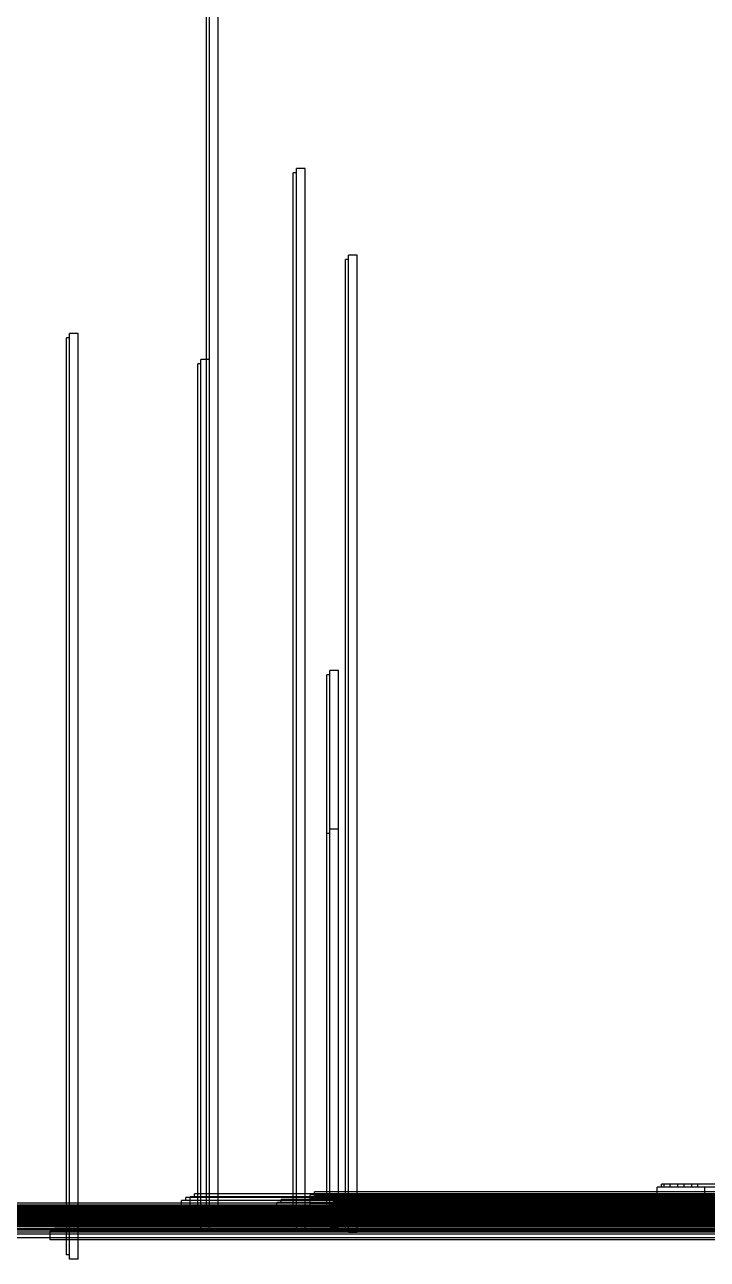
# Model space of a CAD drawing. Header units: millimetres. Extents: x -1225 to 566, y -985 to 617.
# Drawn here: x -830.3 to -751.7, y 2.9 to 145.3 of the extents above; entities that cross this region are included whole.
import ezdxf

# ---------------------------------------------------------------- set-up
doc = ezdxf.new("R2010")
doc.units = ezdxf.units.MM
doc.layers.add('HIDDEN', color=8, linetype='Continuous')
doc.layers.add('VISIBLE', color=7, linetype='Continuous')

msp = doc.modelspace()

# ---------------------------------------------------------------- linework, layer by layer
at = {"layer": 'HIDDEN'}
for points in [[(-809.38, 7.41), (-809.38, 200.25)], [(-809.38, 7.41), (-809.38, 200.25)], [(-809.38, 7.41), (-809.38, 200.25)], [(-809.38, 7.41), (-809.38, 200.25)], [(-809.38, 7.41), (-809.38, 200.25)], [(-809.03, 6.91), (-809.03, 200.75)], [(-809.03, 7.41), (-809.03, 200.25)], [(-809.03, 7.41), (-809.03, 200.25)], [(-809.03, 7.41), (-809.03, 200.25)], [(-809.03, 7.41), (-809.03, 200.25)], [(-809.03, 7.41), (-809.03, 200.25)], [(-809.03, 7.41), (-809.03, 200.25)], [(-808.03, 6.91), (-808.03, 200.75)], [(-799.03, 128.25), (-799.38, 128.25)], [(-799.38, 6.75), (-799.38, 128.25)], [(-799.03, 128.25), (-799.38, 128.25)], [(-799.38, 6.75), (-799.38, 128.25)], [(-799.03, 128.25), (-799.38, 128.25)], [(-799.38, 6.75), (-799.38, 128.25)], [(-799.03, 128.25), (-799.38, 128.25)], [(-799.38, 6.75), (-799.38, 128.25)], [(-799.03, 128.25), (-799.38, 128.25)], [(-799.38, 6.75), (-799.38, 128.25)], [(-798.03, 128.75), (-799.03, 128.75)], [(-799.03, 6.25), (-799.03, 128.75)], [(-799.03, 6.75), (-799.03, 128.25)], [(-799.03, 6.75), (-799.03, 128.25)], [(-799.03, 6.75), (-799.03, 128.25)], [(-799.03, 6.75), (-799.03, 128.25)], [(-799.03, 6.75), (-799.03, 128.25)], [(-799.03, 6.75), (-799.03, 128.25)], [(-798.03, 6.25), (-798.03, 128.75)], [(-793.03, 118.25), (-793.38, 118.25)], [(-793.38, 6.53), (-793.38, 118.25)], [(-793.03, 118.25), (-793.38, 118.25)], [(-793.38, 6.53), (-793.38, 118.25)], [(-793.03, 118.25), (-793.38, 118.25)], [(-793.38, 6.53), (-793.38, 118.25)], [(-793.03, 118.25), (-793.38, 118.25)], [(-793.38, 6.53), (-793.38, 118.25)], [(-793.03, 118.25), (-793.38, 118.25)], [(-793.38, 6.53), (-793.38, 118.25)], [(-792.03, 118.75), (-793.03, 118.75)], [(-793.03, 6.03), (-793.03, 118.75)], [(-793.03, 6.53), (-793.03, 118.25)], [(-793.03, 6.53), (-793.03, 118.25)], [(-793.03, 6.53), (-793.03, 118.25)], [(-793.03, 6.53), (-793.03, 118.25)], [(-793.03, 6.53), (-793.03, 118.25)], [(-793.03, 6.53), (-793.03, 118.25)], [(-792.03, 6.03), (-792.03, 118.75)], [(-824.18, 109.75), (-825.18, 109.75)], [(-825.18, 2.95), (-825.18, 109.75)], [(-824.18, 2.95), (-824.18, 109.75)], [(-825.18, 109.25), (-825.53, 109.25)], [(-825.53, 3.45), (-825.53, 109.25)], [(-825.18, 109.25), (-825.53, 109.25)], [(-825.53, 3.45), (-825.53, 109.25)], [(-825.18, 109.25), (-825.53, 109.25)], [(-825.53, 3.45), (-825.53, 109.25)], [(-825.18, 109.25), (-825.53, 109.25)], [(-825.53, 3.45), (-825.53, 109.25)], [(-825.18, 109.25), (-825.53, 109.25)], [(-825.53, 3.45), (-825.53, 109.25)], [(-825.18, 3.45), (-825.18, 109.25)], [(-825.18, 3.45), (-825.18, 109.25)], [(-825.18, 3.45), (-825.18, 109.25)], [(-825.18, 3.45), (-825.18, 109.25)], [(-825.18, 3.45), (-825.18, 109.25)], [(-825.18, 3.45), (-825.18, 109.25)], [(-810.03, 106.25), (-810.38, 106.25)], [(-810.38, 6.97), (-810.38, 106.25)], [(-810.03, 106.25), (-810.38, 106.25)], [(-810.38, 6.97), (-810.38, 106.25)], [(-810.03, 106.25), (-810.38, 106.25)], [(-810.38, 6.97), (-810.38, 106.25)], [(-810.03, 106.25), (-810.38, 106.25)], [(-810.38, 6.97), (-810.38, 106.25)], [(-810.03, 106.25), (-810.38, 106.25)], [(-810.38, 6.97), (-810.38, 106.25)], [(-809.03, 106.75), (-810.03, 106.75)], [(-810.03, 6.47), (-810.03, 106.75)], [(-810.03, 6.97), (-810.03, 106.25)], [(-810.03, 6.97), (-810.03, 106.25)], [(-810.03, 6.97), (-810.03, 106.25)], [(-810.03, 6.97), (-810.03, 106.25)], [(-810.03, 6.97), (-810.03, 106.25)], [(-810.03, 6.97), (-810.03, 106.25)], [(-809.38, 7.41), (-809.38, 106.75)], [(-809.03, 6.47), (-809.03, 106.75)], [(-809.03, 6.91), (-809.03, 106.75)], [(-795.18, 70.35), (-795.53, 70.35)], [(-795.53, 7.63), (-795.53, 70.35)], [(-795.18, 70.35), (-795.53, 70.35)], [(-795.53, 7.63), (-795.53, 70.35)], [(-795.18, 70.35), (-795.53, 70.35)], [(-795.53, 7.63), (-795.53, 70.35)], [(-795.18, 70.35), (-795.53, 70.35)], [(-795.53, 7.63), (-795.53, 70.35)], [(-795.18, 70.35), (-795.53, 70.35)], [(-795.53, 7.63), (-795.53, 70.35)], [(-794.18, 70.85), (-795.18, 70.85)], [(-795.18, 7.13), (-795.18, 70.85)], [(-795.18, 7.63), (-795.18, 70.35)], [(-795.18, 7.63), (-795.18, 70.35)], [(-795.18, 7.63), (-795.18, 70.35)], [(-795.18, 7.63), (-795.18, 70.35)], [(-795.18, 7.63), (-795.18, 70.35)], [(-795.18, 7.63), (-795.18, 70.35)], [(-794.18, 7.13), (-794.18, 70.85)], [(-795.18, 52.05), (-795.53, 52.05)], [(-795.53, 7.19), (-795.53, 52.05)], [(-795.18, 52.05), (-795.53, 52.05)], [(-795.53, 7.19), (-795.53, 52.05)], [(-795.18, 52.05), (-795.53, 52.05)], [(-795.53, 7.19), (-795.53, 52.05)], [(-795.18, 52.05), (-795.53, 52.05)], [(-795.53, 7.19), (-795.53, 52.05)], [(-795.18, 52.05), (-795.53, 52.05)], [(-795.53, 7.19), (-795.53, 52.05)], [(-795.18, 52.05), (-795.53, 52.05)], [(-795.53, 7.19), (-795.53, 52.05)], [(-794.18, 52.55), (-795.18, 52.55)], [(-795.18, 6.69), (-795.18, 52.55)], [(-794.18, 52.55), (-795.18, 52.55)], [(-795.18, 6.69), (-795.18, 52.55)], [(-795.18, 7.19), (-795.18, 52.05)], [(-795.18, 7.19), (-795.18, 52.05)], [(-795.18, 7.19), (-795.18, 52.05)], [(-795.18, 7.19), (-795.18, 52.05)], [(-795.18, 7.19), (-795.18, 52.05)], [(-795.18, 7.19), (-795.18, 52.05)], [(-794.18, 6.69), (-794.18, 52.55)], [(-794.18, 6.69), (-794.18, 52.55)], [(-607.93, 11.61), (-756.93, 11.61)], [(-756.93, 11.26), (-756.93, 11.61)], [(-607.93, 11.61), (-756.93, 11.61)], [(-756.93, 11.26), (-756.93, 11.61)], [(-607.93, 11.61), (-756.93, 11.61)], [(-756.93, 11.26), (-756.93, 11.61)], [(-607.93, 11.61), (-756.93, 11.61)], [(-756.93, 11.26), (-756.93, 11.61)], [(-607.93, 11.61), (-756.93, 11.61)], [(-756.93, 11.26), (-756.93, 11.61)], [(-607.93, 11.61), (-756.93, 11.61)], [(-756.93, 11.26), (-756.93, 11.61)], [(-595.43, 11.61), (-756.93, 11.61)], [(-756.93, 11.26), (-756.93, 11.61)], [(-595.43, 11.61), (-756.93, 11.61)], [(-756.93, 11.26), (-756.93, 11.61)], [(-595.43, 11.61), (-756.93, 11.61)], [(-756.93, 11.26), (-756.93, 11.61)], [(-595.43, 11.61), (-756.93, 11.61)], [(-756.93, 11.26), (-756.93, 11.61)], [(-595.43, 11.61), (-756.93, 11.61)], [(-756.93, 11.26), (-756.93, 11.61)], [(-755.93, 11.61), (-756.63, 11.61)], [(-756.63, 11.26), (-756.63, 11.61)], [(-755.93, 11.26), (-755.93, 11.61)], [(-754.33, 11.61), (-755.03, 11.61)], [(-755.03, 11.26), (-755.03, 11.61)], [(-754.33, 11.26), (-754.33, 11.61)], [(-752.73, 11.61), (-753.43, 11.61)], [(-753.43, 11.26), (-753.43, 11.61)], [(-752.73, 11.26), (-752.73, 11.61)], [(-710.43, 10.07), (-811.78, 10.07)], [(-811.78, 9.72), (-811.78, 10.07)], [(-710.43, 10.07), (-811.78, 10.07)], [(-811.78, 9.72), (-811.78, 10.07)], [(-710.43, 10.07), (-811.78, 10.07)], [(-811.78, 9.72), (-811.78, 10.07)], [(-710.43, 10.07), (-811.78, 10.07)], [(-811.78, 9.72), (-811.78, 10.07)], [(-710.43, 10.07), (-811.78, 10.07)], [(-811.78, 9.72), (-811.78, 10.07)], [(-721.93, 10.16), (-811.28, 10.16)], [(-811.28, 9.16), (-811.28, 10.16)], [(-811.28, 9.16), (-811.28, 10.07)], [(-722.43, 10.51), (-810.78, 10.51)], [(-810.78, 10.16), (-810.78, 10.51)], [(-722.43, 10.51), (-810.78, 10.51)], [(-810.78, 10.16), (-810.78, 10.51)], [(-722.43, 10.51), (-810.78, 10.51)], [(-810.78, 10.16), (-810.78, 10.51)], [(-722.43, 10.51), (-810.78, 10.51)], [(-810.78, 10.16), (-810.78, 10.51)], [(-722.43, 10.51), (-810.78, 10.51)], [(-810.78, 10.16), (-810.78, 10.51)], [(-722.43, 10.16), (-810.78, 10.16)], [(-722.43, 10.16), (-810.78, 10.16)], [(-722.43, 10.16), (-810.78, 10.16)], [(-722.43, 10.16), (-810.78, 10.16)], [(-722.43, 10.16), (-810.78, 10.16)], [(-722.43, 10.16), (-810.78, 10.16)], [(-808.03, 10.51), (-810.38, 10.51)], [(-809.03, 10.16), (-810.38, 10.16)], [(-809.03, 10.07), (-810.03, 10.07)], [(-808.03, 6.91), (-808.03, 10.07)], [(-798.03, 10.51), (-799.38, 10.51)], [(-798.03, 10.16), (-799.38, 10.16)], [(-798.03, 10.07), (-799.38, 10.07)], [(-727.93, 10.38), (-797.43, 10.38)], [(-797.43, 9.38), (-797.43, 10.38)], [(-721.93, 10.16), (-797.43, 10.16)], [(-797.43, 9.38), (-797.43, 10.07)], [(-728.43, 10.73), (-796.93, 10.73)], [(-796.93, 10.38), (-796.93, 10.73)], [(-728.43, 10.73), (-796.93, 10.73)], [(-796.93, 10.38), (-796.93, 10.73)], [(-728.43, 10.73), (-796.93, 10.73)], [(-796.93, 10.38), (-796.93, 10.73)], [(-728.43, 10.73), (-796.93, 10.73)], [(-796.93, 10.38), (-796.93, 10.73)], [(-728.43, 10.73), (-796.93, 10.73)], [(-796.93, 10.38), (-796.93, 10.73)], [(-722.43, 10.51), (-796.93, 10.51)], [(-728.43, 10.38), (-796.93, 10.38)], [(-728.43, 10.38), (-796.93, 10.38)], [(-728.43, 10.38), (-796.93, 10.38)], [(-728.43, 10.38), (-796.93, 10.38)], [(-728.43, 10.38), (-796.93, 10.38)], [(-728.43, 10.38), (-796.93, 10.38)], [(-716.43, 10.29), (-796.93, 10.29)], [(-796.93, 9.94), (-796.93, 10.29)], [(-716.43, 10.29), (-796.93, 10.29)], [(-796.93, 9.94), (-796.93, 10.29)], [(-716.43, 10.29), (-796.93, 10.29)], [(-796.93, 9.94), (-796.93, 10.29)], [(-716.43, 10.29), (-796.93, 10.29)], [(-796.93, 9.94), (-796.93, 10.29)], [(-716.43, 10.29), (-796.93, 10.29)], [(-796.93, 9.94), (-796.93, 10.29)], [(-716.43, 10.29), (-796.93, 10.29)], [(-796.93, 9.94), (-796.93, 10.29)], [(-795.53, 7.63), (-795.53, 10.38)], [(-794.18, 10.73), (-795.18, 10.73)], [(-795.18, 7.13), (-795.18, 10.07)], [(-794.18, 7.13), (-794.18, 10.07)], [(-792.03, 10.73), (-793.38, 10.73)], [(-792.03, 10.38), (-793.38, 10.38)], [(-792.03, 10.07), (-793.38, 10.07)], [(-607.43, 11.26), (-757.43, 11.26)], [(-757.43, 10.26), (-757.43, 11.26)], [(-607.43, 11.26), (-757.43, 11.26)], [(-757.43, 10.26), (-757.43, 11.26)], [(-751.93, 11.26), (-757.43, 11.26)], [(-757.43, 10.26), (-757.43, 11.26)], [(-594.93, 11.26), (-757.43, 11.26)], [(-757.43, 10.26), (-757.43, 11.26)], [(-728.43, 10.73), (-757.43, 10.73)], [(-727.93, 10.38), (-757.43, 10.38)], [(-607.43, 10.26), (-757.43, 10.26)], [(-607.43, 10.26), (-757.43, 10.26)], [(-751.93, 10.26), (-757.43, 10.26)], [(-594.93, 10.26), (-757.43, 10.26)], [(-607.93, 11.26), (-756.93, 11.26)], [(-607.93, 11.26), (-756.93, 11.26)], [(-607.93, 11.26), (-756.93, 11.26)], [(-607.93, 11.26), (-756.93, 11.26)], [(-607.93, 11.26), (-756.93, 11.26)], [(-607.93, 11.26), (-756.93, 11.26)], [(-595.43, 11.26), (-756.93, 11.26)], [(-595.43, 11.26), (-756.93, 11.26)], [(-595.43, 11.26), (-756.93, 11.26)], [(-595.43, 11.26), (-756.93, 11.26)], [(-595.43, 11.26), (-756.93, 11.26)], [(-595.43, 11.26), (-756.93, 11.26)], [(-755.93, 11.26), (-756.63, 11.26)], [(-755.93, 11.26), (-756.63, 11.26)], [(-754.33, 11.26), (-755.03, 11.26)], [(-754.33, 11.26), (-755.03, 11.26)], [(-752.73, 11.26), (-753.43, 11.26)], [(-752.73, 11.26), (-753.43, 11.26)], [(-751.93, 10.26), (-751.93, 11.26)], [(-691.93, 9.06), (-952.43, 9.06)], [(-692.43, 9.41), (-951.93, 9.41)], [(-692.43, 9.41), (-951.93, 9.41)], [(-692.43, 9.41), (-951.93, 9.41)], [(-692.43, 9.41), (-951.93, 9.41)], [(-692.43, 9.41), (-951.93, 9.41)], [(-692.43, 9.06), (-951.93, 9.06)], [(-692.43, 9.06), (-951.93, 9.06)], [(-692.43, 9.06), (-951.93, 9.06)], [(-692.43, 9.06), (-951.93, 9.06)], [(-692.43, 9.06), (-951.93, 9.06)], [(-692.43, 9.06), (-951.93, 9.06)], [(-685.93, 8.62), (-892.43, 8.62)], [(-679.93, 8.62), (-892.43, 8.62)], [(-680.43, 8.97), (-891.93, 8.97)], [(-680.43, 8.97), (-891.93, 8.97)], [(-680.43, 8.97), (-891.93, 8.97)], [(-680.43, 8.97), (-891.93, 8.97)], [(-686.43, 8.97), (-891.93, 8.97)], [(-680.43, 8.97), (-891.93, 8.97)], [(-680.43, 8.62), (-891.93, 8.62)], [(-680.43, 8.62), (-891.93, 8.62)], [(-680.43, 8.62), (-891.93, 8.62)], [(-680.43, 8.62), (-891.93, 8.62)], [(-680.43, 8.62), (-891.93, 8.62)], [(-680.43, 8.62), (-891.93, 8.62)], [(-691.93, 8.84), (-891.43, 8.84)], [(-685.93, 8.84), (-891.43, 8.84)], [(-686.43, 9.19), (-890.93, 9.19)], [(-686.43, 9.19), (-890.93, 9.19)], [(-686.43, 9.19), (-890.93, 9.19)], [(-686.43, 9.19), (-890.93, 9.19)], [(-692.43, 9.19), (-890.93, 9.19)], [(-686.43, 9.19), (-890.93, 9.19)], [(-686.43, 8.84), (-890.93, 8.84)], [(-686.43, 8.84), (-890.93, 8.84)], [(-686.43, 8.84), (-890.93, 8.84)], [(-686.43, 8.84), (-890.93, 8.84)], [(-686.43, 8.84), (-890.93, 8.84)], [(-686.43, 8.84), (-890.93, 8.84)], [(-674.43, 8.75), (-890.93, 8.75)], [(-674.43, 8.75), (-890.93, 8.75)], [(-674.43, 8.75), (-890.93, 8.75)], [(-674.43, 8.75), (-890.93, 8.75)], [(-680.43, 8.75), (-890.93, 8.75)], [(-674.43, 8.75), (-890.93, 8.75)], [(-825.53, 5.2), (-825.53, 9.41)], [(-825.18, 5.86), (-825.18, 9.41)], [(-824.18, 5.86), (-824.18, 9.41)], [(-709.93, 9.72), (-812.28, 9.72)], [(-812.28, 8.72), (-812.28, 9.72)], [(-812.28, 8.72), (-812.28, 9.41)], [(-709.93, 8.72), (-812.28, 8.72)], [(-709.93, 8.72), (-812.28, 8.72)], [(-710.43, 9.72), (-811.78, 9.72)], [(-710.43, 9.72), (-811.78, 9.72)], [(-710.43, 9.72), (-811.78, 9.72)], [(-710.43, 9.72), (-811.78, 9.72)], [(-710.43, 9.72), (-811.78, 9.72)], [(-710.43, 9.72), (-811.78, 9.72)], [(-721.93, 9.16), (-811.28, 9.16)], [(-721.93, 9.16), (-811.28, 9.16)], [(-810.38, 6.97), (-810.38, 9.72)], [(-810.03, 6.47), (-810.03, 9.41)], [(-809.03, 6.47), (-809.03, 9.41)], [(-703.93, 9.5), (-801.28, 9.5)], [(-801.28, 8.5), (-801.28, 9.5)], [(-801.28, 8.5), (-801.28, 9.41)], [(-704.43, 9.85), (-800.78, 9.85)], [(-800.78, 9.5), (-800.78, 9.85)], [(-704.43, 9.85), (-800.78, 9.85)], [(-800.78, 9.5), (-800.78, 9.85)], [(-704.43, 9.85), (-800.78, 9.85)], [(-800.78, 9.5), (-800.78, 9.85)], [(-704.43, 9.85), (-800.78, 9.85)], [(-800.78, 9.5), (-800.78, 9.85)], [(-704.43, 9.85), (-800.78, 9.85)], [(-800.78, 9.5), (-800.78, 9.85)], [(-709.93, 9.72), (-800.78, 9.72)], [(-704.43, 9.5), (-800.78, 9.5)], [(-704.43, 9.5), (-800.78, 9.5)], [(-704.43, 9.5), (-800.78, 9.5)], [(-704.43, 9.5), (-800.78, 9.5)], [(-704.43, 9.5), (-800.78, 9.5)], [(-704.43, 9.5), (-800.78, 9.5)], [(-799.38, 6.75), (-799.38, 9.5)], [(-798.03, 9.85), (-799.03, 9.85)], [(-799.03, 6.96), (-799.03, 9.41)], [(-798.03, 6.96), (-798.03, 9.41)], [(-715.93, 9.94), (-797.43, 9.94)], [(-797.43, 8.94), (-797.43, 9.94)], [(-715.93, 9.94), (-797.43, 9.94)], [(-797.43, 8.94), (-797.43, 9.94)], [(-727.93, 9.38), (-797.43, 9.38)], [(-727.93, 9.38), (-797.43, 9.38)], [(-715.93, 8.94), (-797.43, 8.94)], [(-715.93, 8.94), (-797.43, 8.94)], [(-716.43, 9.94), (-796.93, 9.94)], [(-716.43, 9.94), (-796.93, 9.94)], [(-716.43, 9.94), (-796.93, 9.94)], [(-716.43, 9.94), (-796.93, 9.94)], [(-716.43, 9.94), (-796.93, 9.94)], [(-716.43, 9.94), (-796.93, 9.94)], [(-697.93, 9.28), (-795.28, 9.28)], [(-795.28, 8.28), (-795.28, 9.28)], [(-697.93, 9.28), (-795.28, 9.28)], [(-795.28, 8.28), (-795.28, 9.28)], [(-698.43, 9.63), (-794.78, 9.63)], [(-794.78, 9.28), (-794.78, 9.63)], [(-698.43, 9.63), (-794.78, 9.63)], [(-794.78, 9.28), (-794.78, 9.63)], [(-698.43, 9.63), (-794.78, 9.63)], [(-794.78, 9.28), (-794.78, 9.63)], [(-698.43, 9.63), (-794.78, 9.63)], [(-794.78, 9.28), (-794.78, 9.63)], [(-698.43, 9.63), (-794.78, 9.63)], [(-794.78, 9.28), (-794.78, 9.63)], [(-703.93, 9.5), (-794.78, 9.5)], [(-794.78, 9.28), (-794.78, 9.41)], [(-698.43, 9.28), (-794.78, 9.28)], [(-698.43, 9.28), (-794.78, 9.28)], [(-698.43, 9.28), (-794.78, 9.28)], [(-698.43, 9.28), (-794.78, 9.28)], [(-698.43, 9.28), (-794.78, 9.28)], [(-698.43, 9.28), (-794.78, 9.28)], [(-792.03, 9.85), (-793.38, 9.85)], [(-793.38, 7.4), (-793.38, 9.41)], [(-792.03, 9.63), (-793.03, 9.63)], [(-793.03, 7.4), (-793.03, 9.41)], [(-792.03, 7.4), (-792.03, 9.41)], [(-691.93, 8.06), (-952.43, 8.06)], [(-673.93, 8.18), (-898.43, 8.18)], [(-667.93, 8.18), (-898.43, 8.18)], [(-667.93, 7.18), (-898.43, 7.18)], [(-668.43, 8.53), (-897.93, 8.53)], [(-668.43, 8.53), (-897.93, 8.53)], [(-668.43, 8.53), (-897.93, 8.53)], [(-668.43, 8.53), (-897.93, 8.53)], [(-674.43, 8.53), (-897.93, 8.53)], [(-668.43, 8.53), (-897.93, 8.53)], [(-668.43, 8.18), (-897.93, 8.18)], [(-668.43, 8.18), (-897.93, 8.18)], [(-668.43, 8.18), (-897.93, 8.18)], [(-668.43, 8.18), (-897.93, 8.18)], [(-668.43, 8.18), (-897.93, 8.18)], [(-668.43, 8.18), (-897.93, 8.18)], [(-638.43, 7.43), (-895.93, 7.43)], [(-638.43, 7.43), (-895.93, 7.43)], [(-638.43, 7.43), (-895.93, 7.43)], [(-638.43, 7.43), (-895.93, 7.43)], [(-638.43, 7.43), (-895.93, 7.43)], [(-638.43, 7.43), (-895.93, 7.43)], [(-679.93, 7.62), (-892.43, 7.62)], [(-679.93, 8.4), (-891.43, 8.4)], [(-673.93, 8.4), (-891.43, 8.4)], [(-667.93, 7.96), (-891.43, 7.96)], [(-661.93, 7.96), (-891.43, 7.96)], [(-685.93, 7.84), (-891.43, 7.84)], [(-658.93, 7.74), (-891.43, 7.74)], [(-655.93, 7.74), (-891.43, 7.74)], [(-673.93, 7.4), (-891.43, 7.4)], [(-655.93, 7.3), (-891.43, 7.3)], [(-643.93, 7.3), (-891.43, 7.3)], [(-674.43, 8.4), (-890.93, 8.4)], [(-674.43, 8.4), (-890.93, 8.4)], [(-674.43, 8.4), (-890.93, 8.4)], [(-674.43, 8.4), (-890.93, 8.4)], [(-674.43, 8.4), (-890.93, 8.4)], [(-674.43, 8.4), (-890.93, 8.4)], [(-662.43, 8.31), (-890.93, 8.31)], [(-662.43, 8.31), (-890.93, 8.31)], [(-662.43, 8.31), (-890.93, 8.31)], [(-662.43, 8.31), (-890.93, 8.31)], [(-668.43, 8.31), (-890.93, 8.31)], [(-662.43, 8.31), (-890.93, 8.31)], [(-656.43, 8.09), (-890.93, 8.09)], [(-656.43, 8.09), (-890.93, 8.09)], [(-656.43, 8.09), (-890.93, 8.09)], [(-656.43, 8.09), (-890.93, 8.09)], [(-658.93, 8.09), (-890.93, 8.09)], [(-656.43, 8.09), (-890.93, 8.09)], [(-662.43, 7.96), (-890.93, 7.96)], [(-662.43, 7.96), (-890.93, 7.96)], [(-662.43, 7.96), (-890.93, 7.96)], [(-662.43, 7.96), (-890.93, 7.96)], [(-662.43, 7.96), (-890.93, 7.96)], [(-662.43, 7.96), (-890.93, 7.96)], [(-656.43, 7.74), (-890.93, 7.74)], [(-656.43, 7.74), (-890.93, 7.74)], [(-656.43, 7.74), (-890.93, 7.74)], [(-656.43, 7.74), (-890.93, 7.74)], [(-656.43, 7.74), (-890.93, 7.74)], [(-656.43, 7.74), (-890.93, 7.74)], [(-644.43, 7.65), (-890.93, 7.65)], [(-644.43, 7.65), (-890.93, 7.65)], [(-644.43, 7.65), (-890.93, 7.65)], [(-644.43, 7.65), (-890.93, 7.65)], [(-644.43, 7.65), (-890.93, 7.65)], [(-644.43, 7.65), (-890.93, 7.65)], [(-644.43, 7.3), (-890.93, 7.3)], [(-644.43, 7.3), (-890.93, 7.3)], [(-644.43, 7.3), (-890.93, 7.3)], [(-644.43, 7.3), (-890.93, 7.3)], [(-644.43, 7.3), (-890.93, 7.3)], [(-644.43, 7.3), (-890.93, 7.3)], [(-632.43, 7.21), (-890.93, 7.21)], [(-632.43, 7.21), (-890.93, 7.21)], [(-632.43, 7.21), (-890.93, 7.21)], [(-632.43, 7.21), (-890.93, 7.21)], [(-632.43, 7.21), (-890.93, 7.21)], [(-632.43, 7.21), (-890.93, 7.21)], [(-649.93, 7.52), (-888.43, 7.52)], [(-649.93, 7.52), (-888.43, 7.52)], [(-650.43, 7.87), (-887.93, 7.87)], [(-650.43, 7.87), (-887.93, 7.87)], [(-650.43, 7.87), (-887.93, 7.87)], [(-650.43, 7.87), (-887.93, 7.87)], [(-650.43, 7.87), (-887.93, 7.87)], [(-650.43, 7.87), (-887.93, 7.87)], [(-650.43, 7.52), (-887.93, 7.52)], [(-650.43, 7.52), (-887.93, 7.52)], [(-650.43, 7.52), (-887.93, 7.52)], [(-650.43, 7.52), (-887.93, 7.52)], [(-650.43, 7.52), (-887.93, 7.52)], [(-650.43, 7.52), (-887.93, 7.52)], [(-809.03, 7.41), (-809.38, 7.41)], [(-809.03, 7.41), (-809.38, 7.41)], [(-809.03, 7.41), (-809.38, 7.41)], [(-809.03, 7.41), (-809.38, 7.41)], [(-809.03, 7.41), (-809.38, 7.41)], [(-809.03, 7.41), (-809.38, 7.41)], [(-703.93, 8.5), (-801.28, 8.5)], [(-703.93, 8.5), (-801.28, 8.5)], [(-795.18, 7.63), (-795.53, 7.63)], [(-795.18, 7.63), (-795.53, 7.63)], [(-795.18, 7.63), (-795.53, 7.63)], [(-795.18, 7.63), (-795.53, 7.63)], [(-795.18, 7.63), (-795.53, 7.63)], [(-795.18, 7.63), (-795.53, 7.63)], [(-795.18, 7.19), (-795.53, 7.19)], [(-795.18, 7.19), (-795.53, 7.19)], [(-795.18, 7.19), (-795.53, 7.19)], [(-795.18, 7.19), (-795.53, 7.19)], [(-795.18, 7.19), (-795.53, 7.19)], [(-795.18, 7.19), (-795.53, 7.19)], [(-697.93, 8.28), (-795.28, 8.28)], [(-697.93, 8.28), (-795.28, 8.28)], [(-794.18, 7.13), (-795.18, 7.13)], [(-794.18, 7.13), (-795.18, 7.13)], [(-792.03, 7.18), (-793.38, 7.18)], [(-637.93, 7.08), (-896.43, 7.08)], [(-637.93, 6.08), (-896.43, 6.08)], [(-638.43, 7.08), (-895.93, 7.08)], [(-638.43, 7.08), (-895.93, 7.08)], [(-638.43, 7.08), (-895.93, 7.08)], [(-638.43, 7.08), (-895.93, 7.08)], [(-638.43, 7.08), (-895.93, 7.08)], [(-638.43, 7.08), (-895.93, 7.08)], [(-637.93, 7.08), (-891.43, 7.08)], [(-661.93, 6.96), (-891.43, 6.96)], [(-631.93, 6.86), (-891.43, 6.86)], [(-631.93, 6.86), (-891.43, 6.86)], [(-655.93, 6.74), (-891.43, 6.74)], [(-643.93, 6.3), (-891.43, 6.3)], [(-631.93, 5.86), (-891.43, 5.86)], [(-632.43, 6.86), (-890.93, 6.86)], [(-632.43, 6.86), (-890.93, 6.86)], [(-632.43, 6.86), (-890.93, 6.86)], [(-632.43, 6.86), (-890.93, 6.86)], [(-632.43, 6.86), (-890.93, 6.86)], [(-632.43, 6.86), (-890.93, 6.86)], [(-649.93, 6.52), (-888.43, 6.52)], [(-649.93, 6.52), (-888.43, 6.52)], [(-619.93, 6.42), (-853.43, 6.42)], [(-619.93, 6.42), (-853.43, 6.42)], [(-620.43, 6.77), (-852.93, 6.77)], [(-620.43, 6.77), (-852.93, 6.77)], [(-620.43, 6.77), (-852.93, 6.77)], [(-620.43, 6.77), (-852.93, 6.77)], [(-620.43, 6.77), (-852.93, 6.77)], [(-620.43, 6.77), (-852.93, 6.77)], [(-620.43, 6.42), (-852.93, 6.42)], [(-620.43, 6.42), (-852.93, 6.42)], [(-620.43, 6.42), (-852.93, 6.42)], [(-620.43, 6.42), (-852.93, 6.42)], [(-620.43, 6.42), (-852.93, 6.42)], [(-620.43, 6.42), (-852.93, 6.42)], [(-613.93, 6.2), (-827.43, 6.2)], [(-827.43, 5.86), (-827.43, 6.2)], [(-613.93, 6.2), (-827.43, 6.2)], [(-827.43, 5.2), (-827.43, 6.2)], [(-614.43, 6.55), (-826.93, 6.55)], [(-826.93, 6.2), (-826.93, 6.55)], [(-614.43, 6.55), (-826.93, 6.55)], [(-826.93, 6.2), (-826.93, 6.55)], [(-614.43, 6.55), (-826.93, 6.55)], [(-826.93, 6.2), (-826.93, 6.55)], [(-614.43, 6.55), (-826.93, 6.55)], [(-826.93, 6.2), (-826.93, 6.55)], [(-614.43, 6.55), (-826.93, 6.55)], [(-826.93, 6.2), (-826.93, 6.55)], [(-614.43, 6.55), (-826.93, 6.55)], [(-826.93, 6.2), (-826.93, 6.55)], [(-614.43, 6.2), (-826.93, 6.2)], [(-614.43, 6.2), (-826.93, 6.2)], [(-614.43, 6.2), (-826.93, 6.2)], [(-614.43, 6.2), (-826.93, 6.2)], [(-614.43, 6.2), (-826.93, 6.2)], [(-614.43, 6.2), (-826.93, 6.2)], [(-810.03, 6.97), (-810.38, 6.97)], [(-810.03, 6.97), (-810.38, 6.97)], [(-810.03, 6.97), (-810.38, 6.97)], [(-810.03, 6.97), (-810.38, 6.97)], [(-810.03, 6.97), (-810.38, 6.97)], [(-810.03, 6.97), (-810.38, 6.97)], [(-809.03, 6.47), (-810.03, 6.47)], [(-809.03, 6.47), (-810.03, 6.47)], [(-808.03, 6.91), (-809.03, 6.91)], [(-808.03, 6.91), (-809.03, 6.91)], [(-799.03, 6.75), (-799.38, 6.75)], [(-799.03, 6.75), (-799.38, 6.75)], [(-799.03, 6.75), (-799.38, 6.75)], [(-799.03, 6.75), (-799.38, 6.75)], [(-799.03, 6.75), (-799.38, 6.75)], [(-799.03, 6.75), (-799.38, 6.75)], [(-798.03, 6.74), (-799.03, 6.74)], [(-798.03, 6.3), (-799.03, 6.3)], [(-798.03, 6.25), (-799.03, 6.25)], [(-794.18, 6.69), (-795.18, 6.69)], [(-794.18, 6.69), (-795.18, 6.69)], [(-792.03, 6.96), (-793.38, 6.96)], [(-792.03, 6.74), (-793.38, 6.74)], [(-793.03, 6.53), (-793.38, 6.53)], [(-793.03, 6.53), (-793.38, 6.53)], [(-793.03, 6.53), (-793.38, 6.53)], [(-793.03, 6.53), (-793.38, 6.53)], [(-793.03, 6.53), (-793.38, 6.53)], [(-792.03, 6.3), (-793.03, 6.3)], [(-792.03, 6.08), (-793.03, 6.08)], [(-792.03, 6.03), (-793.03, 6.03)], [(-619.93, 5.42), (-853.43, 5.42)], [(-613.93, 5.2), (-827.43, 5.2)], [(-825.18, 3.45), (-825.53, 3.45)], [(-825.18, 3.45), (-825.53, 3.45)], [(-825.18, 3.45), (-825.53, 3.45)], [(-825.18, 3.45), (-825.53, 3.45)], [(-825.18, 3.45), (-825.53, 3.45)], [(-824.18, 2.95), (-825.18, 2.95)]]:
    msp.add_lwpolyline(points, dxfattribs=at)
at = {"layer": 'VISIBLE'}
for points in [[(-809.38, 106.75), (-809.38, 200.25)], [(-809.03, 106.75), (-809.03, 200.75)], [(-808.03, 10.07), (-808.03, 200.75)], [(-799.03, 128.25), (-799.38, 128.25)], [(-799.38, 9.5), (-799.38, 128.25)], [(-798.03, 128.75), (-799.03, 128.75)], [(-799.03, 9.41), (-799.03, 128.75)], [(-798.03, 9.41), (-798.03, 128.75)], [(-793.03, 118.25), (-793.38, 118.25)], [(-793.38, 9.41), (-793.38, 118.25)], [(-792.03, 118.75), (-793.03, 118.75)], [(-793.03, 9.41), (-793.03, 118.75)], [(-792.03, 9.41), (-792.03, 118.75)], [(-824.18, 109.75), (-825.18, 109.75)], [(-825.18, 9.41), (-825.18, 109.75)], [(-824.18, 9.41), (-824.18, 109.75)], [(-825.18, 109.25), (-825.53, 109.25)], [(-825.53, 9.41), (-825.53, 109.25)], [(-810.03, 106.25), (-810.38, 106.25)], [(-810.38, 9.72), (-810.38, 106.25)], [(-809.03, 106.75), (-810.03, 106.75)], [(-810.03, 9.41), (-810.03, 106.75)], [(-809.03, 9.41), (-809.03, 106.75)], [(-795.18, 70.35), (-795.53, 70.35)], [(-795.53, 10.38), (-795.53, 70.35)], [(-794.18, 70.85), (-795.18, 70.85)], [(-795.18, 10.07), (-795.18, 70.85)], [(-794.18, 10.07), (-794.18, 70.85)], [(-598.53, 11.61), (-756.93, 11.61)], [(-756.93, 11.26), (-756.93, 11.61)], [(-755.93, 11.61), (-756.63, 11.61)], [(-756.63, 11.26), (-756.63, 11.61)], [(-755.93, 11.26), (-755.93, 11.61)], [(-754.33, 11.61), (-755.03, 11.61)], [(-755.03, 11.26), (-755.03, 11.61)], [(-754.33, 11.26), (-754.33, 11.61)], [(-752.73, 11.61), (-753.43, 11.61)], [(-753.43, 11.26), (-753.43, 11.61)], [(-752.73, 11.26), (-752.73, 11.61)], [(-810.03, 10.07), (-811.78, 10.07)], [(-811.78, 9.72), (-811.78, 10.07)], [(-810.38, 10.16), (-811.28, 10.16)], [(-811.28, 10.07), (-811.28, 10.16)], [(-810.38, 10.51), (-810.78, 10.51)], [(-810.78, 10.16), (-810.78, 10.51)], [(-799.38, 10.16), (-809.03, 10.16)], [(-799.38, 10.07), (-809.03, 10.07)], [(-799.38, 10.51), (-808.03, 10.51)], [(-796.93, 10.51), (-798.03, 10.51)], [(-797.43, 10.16), (-798.03, 10.16)], [(-793.38, 10.07), (-798.03, 10.07)], [(-793.38, 10.38), (-797.43, 10.38)], [(-797.43, 10.07), (-797.43, 10.38)], [(-795.18, 10.73), (-796.93, 10.73)], [(-796.93, 10.38), (-796.93, 10.73)], [(-793.38, 10.73), (-794.18, 10.73)], [(-757.43, 10.73), (-792.03, 10.73)], [(-757.43, 10.38), (-792.03, 10.38)], [(-751.43, 10.07), (-792.03, 10.07)], [(-751.93, 11.26), (-757.43, 11.26)], [(-757.43, 10.26), (-757.43, 11.26)], [(-598.53, 11.26), (-757.43, 11.26)], [(-757.43, 10.26), (-757.43, 11.26)], [(-751.93, 10.26), (-757.43, 10.26)], [(-739.43, 10.26), (-757.43, 10.26)], [(-751.93, 10.26), (-751.93, 11.26)], [(-691.93, 9.06), (-952.43, 9.06)], [(-692.43, 9.41), (-949.18, 9.41)], [(-800.78, 9.72), (-812.28, 9.72)], [(-812.28, 9.41), (-812.28, 9.72)], [(-794.78, 9.5), (-801.28, 9.5)], [(-801.28, 9.41), (-801.28, 9.5)], [(-799.03, 9.85), (-800.78, 9.85)], [(-800.78, 9.5), (-800.78, 9.85)], [(-793.38, 9.85), (-798.03, 9.85)], [(-793.03, 9.63), (-794.78, 9.63)], [(-794.78, 9.41), (-794.78, 9.63)], [(-745.43, 9.85), (-792.03, 9.85)], [(-739.43, 9.63), (-792.03, 9.63)], [(-691.93, 8.06), (-952.43, 8.06)], [(-685.93, 7.84), (-891.43, 7.84)], [(-679.93, 7.62), (-888.18, 7.62)], [(-673.93, 7.4), (-888.18, 7.4)], [(-793.38, 7.18), (-888.18, 7.18)], [(-793.38, 6.53), (-793.38, 7.4)], [(-793.03, 6.03), (-793.03, 7.4)], [(-792.03, 6.03), (-792.03, 7.4)], [(-667.93, 7.18), (-792.03, 7.18)], [(-793.38, 6.96), (-888.18, 6.96)], [(-799.03, 6.74), (-888.18, 6.74)], [(-799.03, 6.3), (-888.18, 6.3)], [(-793.03, 6.08), (-888.18, 6.08)], [(-637.43, 5.86), (-885.18, 5.86)], [(-827.43, 5.2), (-827.43, 5.86)], [(-825.18, 2.95), (-825.18, 5.86)], [(-824.18, 2.95), (-824.18, 5.86)], [(-799.03, 6.25), (-799.03, 6.96)], [(-798.03, 6.25), (-799.03, 6.25)], [(-798.03, 6.25), (-798.03, 6.96)], [(-793.38, 6.74), (-798.03, 6.74)], [(-793.03, 6.3), (-798.03, 6.3)], [(-793.03, 6.53), (-793.38, 6.53)], [(-792.03, 6.03), (-793.03, 6.03)], [(-661.93, 6.96), (-792.03, 6.96)], [(-655.93, 6.74), (-792.03, 6.74)], [(-643.93, 6.3), (-792.03, 6.3)], [(-637.93, 6.08), (-792.03, 6.08)], [(-725.53, 5.42), (-853.43, 5.42)], [(-725.53, 5.2), (-827.43, 5.2)], [(-825.53, 3.45), (-825.53, 5.2)], [(-825.18, 3.45), (-825.53, 3.45)], [(-824.18, 2.95), (-825.18, 2.95)]]:
    msp.add_lwpolyline(points, dxfattribs=at)

doc.saveas('drawing.dxf')
